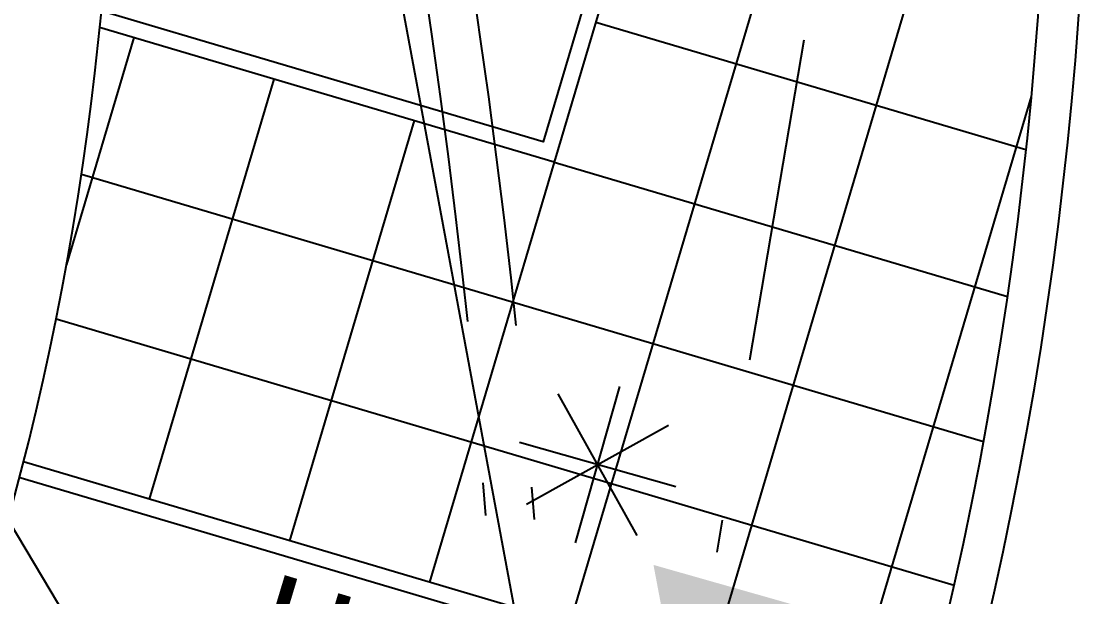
# Model space of a CAD drawing. Extents: x 421500 to 422711, y 436000 to 437000.
# Drawn here: x 421942.19 to 421945.481, y 436518.354 to 436520.126 of the extents above; entities that cross this region are included whole.
import ezdxf

# ---------------------------------------------------------------- set-up
doc = ezdxf.new("R2010")
doc.units = 0
doc.linetypes.add('XREF UTC_716709_AJB_1b$0$DASHDOT1', pattern=[2, 1, -0.5, 0, -0.5])
doc.layers.get('0').update_dxf_attribs({"color": 210})
for name, color, linetype in [('716709-ExBase$0$XC-LCCCarriageway', 251, 'Continuous'), ('716709-ExBase$0$XC-LCCFENCES', 251, '716709-ExBase$0$EFENCE'), ('Pr-Edging', 7, 'Continuous'), ('Pr-Kerb', 2, 'Continuous'), ('Pr-KerbEdge', 8, 'Continuous'), ('Pr-TactFlag', 251, 'Continuous'), ('Pr-Tactiles', 4, 'Continuous'), ('XREF UTC_716709_AJB_1b$0$BASE', 7, 'Continuous'), ('XREF UTC_716709_AJB_1b$0$DATA', 7, 'Continuous'), ('XREF UTC_716709_AJB_1b$0$du-UTCDUCT-F1', 42, 'XREF UTC_716709_AJB_1b$0$DASHDOT1'), ('XREF UTC_716709_AJB_1b$0$du-UTCTEXT', 42, 'Continuous'), ('XREF UTC_716709_AJB_1b$0$Signals', 7, 'Continuous'), ('XREF UTC_716709_AJB_1b$0$VIEW', 7, 'Continuous')]:
    doc.layers.add(name, color=color, linetype=linetype)
doc.styles.add('XREF UTC_716709_AJB_1b$0$Standard', font='txt')
doc.linetypes.add('716709-ExBase$0$EFENCE', pattern='A,2,-0.4,[1,fenceline,S=1,R=0,X=0,Y=0],-0.4,2', length=4.8)

# ---------------------------------------------------------------- blocks, each defined once
blk = doc.blocks.new('XREF UTC_716709_AJB_1b$0$HD080A')
blk.add_line((0.5, 0.25), (-0.5, 0.25))
blk.add_solid([(0, 0.25), (0.25, 0.75), (-0.25, 0.75)])
at = {"layer": 'XREF UTC_716709_AJB_1b$0$VIEW'}
blk.add_solid([(0, 0.05, 1), (0.2, 0.25, 1), (-0.2, 0.25, 1)], dxfattribs=at)
at = {"layer": 'XREF UTC_716709_AJB_1b$0$BASE', "style": 'XREF UTC_716709_AJB_1b$0$Standard', "flags": 3}
blk.add_attdef('SIG', (0, 0), '', height=0.2, rotation=270, dxfattribs=at)
at = {"layer": 'XREF UTC_716709_AJB_1b$0$DATA', "style": 'XREF UTC_716709_AJB_1b$0$Standard', "flags": 9}
for tag, p in [('SUPPORT', (1, 1.25)), ('FEATURES', (1, 1)), ('HEIGHT', (1, 0.75)), ('CABLE', (1, 0.5)), ('PHASE', (1, 0.25)), ('TYPE', (1, 0)), ('NUM', (1, -0.25)), ('SITE', (1, -0.5)), ('IDENT', (1, -0.75))]:
    blk.add_attdef(tag, p, '', height=0.2, dxfattribs=at)
blk = doc.blocks.new('XREF UTC_716709_AJB_1b$0$tactknob')
at = {"linetype": 'Continuous'}
for p, q in [((-0.5, 0.75), (-0.5, 1.25)), ((-0.3232, 0.8232), (-0.6768, 1.1768)), ((-0.6768, 0.8232), (-0.3232, 1.1768)), ((-0.25, 1), (-0.75, 1))]:
    blk.add_line(p, q, dxfattribs=at)

msp = doc.modelspace()

# ---------------------------------------------------------------- linework, layer by layer
at = {"layer": '716709-ExBase$0$XC-LCCCarriageway', "flags": 128}
msp.add_lwpolyline([(421931.2381, 436495.8242), (421932.6031, 436495.7279), (421933.9399, 436496.0205), (421935.3267, 436496.8259), (421936.371, 436498.043), (421938.6473, 436501.5569), (421942.5414, 436509.6749), (421942.8495, 436510.4724), (421943.2279, 436511.8277), (421943.4353, 436512.7488), (421943.7826, 436515.2672), (421943.8019, 436517.8094), (421943.0554, 436521.8318), (421941.5852, 436525.6496), (421939.1184, 436529.7173), (421936.1579, 436533.4411)], dxfattribs=at)
msp.add_lwpolyline([(421931.2381, 436495.8242), (421932.6031, 436495.7279), (421933.9399, 436496.0205), (421935.3267, 436496.8259), (421936.371, 436498.043), (421938.6473, 436501.5569), (421942.5414, 436509.6749), (421942.8495, 436510.4724), (421943.2279, 436511.8277), (421943.4353, 436512.7488), (421943.7826, 436515.2672), (421943.8019, 436517.8094), (421943.0554, 436521.8318), (421941.5852, 436525.6496), (421939.1184, 436529.7173), (421936.1579, 436533.4411)], dxfattribs=at)
at = {"layer": '716709-ExBase$0$XC-LCCFENCES', "flags": 128}
msp.add_lwpolyline([(421939.1968, 436523.5551), (421943.2952, 436516.6635), (421942.7374, 436512.7078)], dxfattribs=at)
msp.add_lwpolyline([(421939.1968, 436523.5551), (421943.2952, 436516.6635), (421942.7374, 436512.7078)], dxfattribs=at)
at = {"layer": 'Pr-Edging', "flags": 128}
msp.add_lwpolyline([(421939.1443, 436508.7794, 0.029013), (421939.8849, 436510.8544), (421941.6525, 436516.8908), (421941.2207, 436517.0173), (421941.4778, 436517.8954), (421941.9096, 436517.769), (421942.1107, 436518.4556, 0.348047), (421937.9134, 436528.8133), (421920.9734, 436538.4208)], format="xyb", dxfattribs=at)
at = {"layer": 'Pr-Kerb', "flags": 128}
msp.add_lwpolyline([(421930.8862, 436496.0741, 0.3966), (421934.9182, 436496.8829), (421939.5853, 436503.4523, 0.083402), (421942.764, 436510.0113), (421944.9898, 436517.6125, 0.348047), (421939.3934, 436531.4229), (421913.7423, 436545.9709)], format="xyb", dxfattribs=at)
at = {"layer": 'Pr-KerbEdge', "flags": 128}
msp.add_lwpolyline([(421930.9523, 436496.1802, 0.3966), (421934.8163, 436496.9553), (421939.4834, 436503.5247, 0.083402), (421942.6441, 436510.0464), (421944.8699, 436517.6477, 0.348047), (421939.3317, 436531.3141), (421913.6807, 436545.8621)], format="xyb", dxfattribs=at)
for points in [[(421945.347, 436521.642), (421944.4362, 436521.9121), (421943.7965, 436519.7549), (421942.4448, 436520.1557)], [(421944.9402, 436517.9034), (421942.1822, 436518.7212)]]:
    msp.add_lwpolyline(points, dxfattribs=at)
at = {"layer": 'Pr-TactFlag'}
for p, q in [((421944.9013, 436521.722), (421943.8779, 436518.2705)), ((421945.3328, 436521.5941), (421944.3093, 436518.1426)), ((421943.9582, 436520.1242), (421945.2821, 436519.7316)), ((421945.2983, 436519.8948), (421944.7408, 436518.0147)), ((421943.8302, 436519.6927), (421945.2253, 436519.2791)), ((421945.1516, 436518.8316), (421942.3746, 436519.655)), ((421945.0612, 436518.389), (421942.2964, 436519.2088))]:
    msp.add_line(p, q, dxfattribs=at)
at = {"layer": 'Pr-TactFlag', "flags": 128}
for points in [[(421942.5359, 436520.0765), (421942.3288, 436519.3779)], [(421942.9674, 436519.9486), (421942.5836, 436518.6543)], [(421943.3988, 436519.8207), (421943.015, 436518.5264)], [(421943.8302, 436519.6927), (421943.4465, 436518.3984)]]:
    msp.add_lwpolyline(points, dxfattribs=at)
at = {"layer": 'Pr-Tactiles', "flags": 128}
for points in [[(421945.3328, 436521.5941), (421944.4699, 436521.8499), (421943.8302, 436519.6927), (421942.4306, 436520.1078)], [(421944.9544, 436517.9513), (421942.1964, 436518.7691)]]:
    msp.add_lwpolyline(points, dxfattribs=at)
at = {"layer": 'XREF UTC_716709_AJB_1b$0$du-UTCDUCT-F1', "flags": 128}
for points in [[(421943.8436, 436517.094, 0.031065), (421943.6024, 436520.0792, 0.031065), (421942.9931, 436523.0115, 0.025813), (421942.2135, 436525.3756, 0.025813), (421941.1943, 436527.6467, 0.025813)], [(421943.6946, 436517.1068, 0.031065), (421943.4544, 436520.0796, 0.031065), (421942.8477, 436522.9997, 0.025813), (421942.0712, 436525.354, 0.025813), (421941.0563, 436527.6157)]]:
    msp.add_lwpolyline(points, format="xyb", dxfattribs=at)
msp.add_lwpolyline([(421944.9511, 436522.1385), (421944.2052, 436517.7563)], dxfattribs=at)

# ---------------------------------------------------------------- block references
at = {"layer": 'XREF UTC_716709_AJB_1b$0$Signals', "rotation": 344.1127701773033}
for name in ['XREF UTC_716709_AJB_1b$0$tactknob', 'XREF UTC_716709_AJB_1b$0$HD080A']:
    msp.add_blockref(name, (421944.1708, 436517.6622), dxfattribs=at)

# ---------------------------------------------------------------- texts
at = {"layer": 'XREF UTC_716709_AJB_1b$0$du-UTCTEXT', "style": 'XREF UTC_716709_AJB_1b$0$Standard'}
for s, rotation, p in [('TPRT/3', 61, (421945.2573, 436516.9481)), ('SD3F', 73.2225, (421942.9958, 436517.1568))]:
    msp.add_text(s, height=0.36, rotation=rotation, dxfattribs=at).set_placement(p)

doc.saveas('drawing.dxf')
